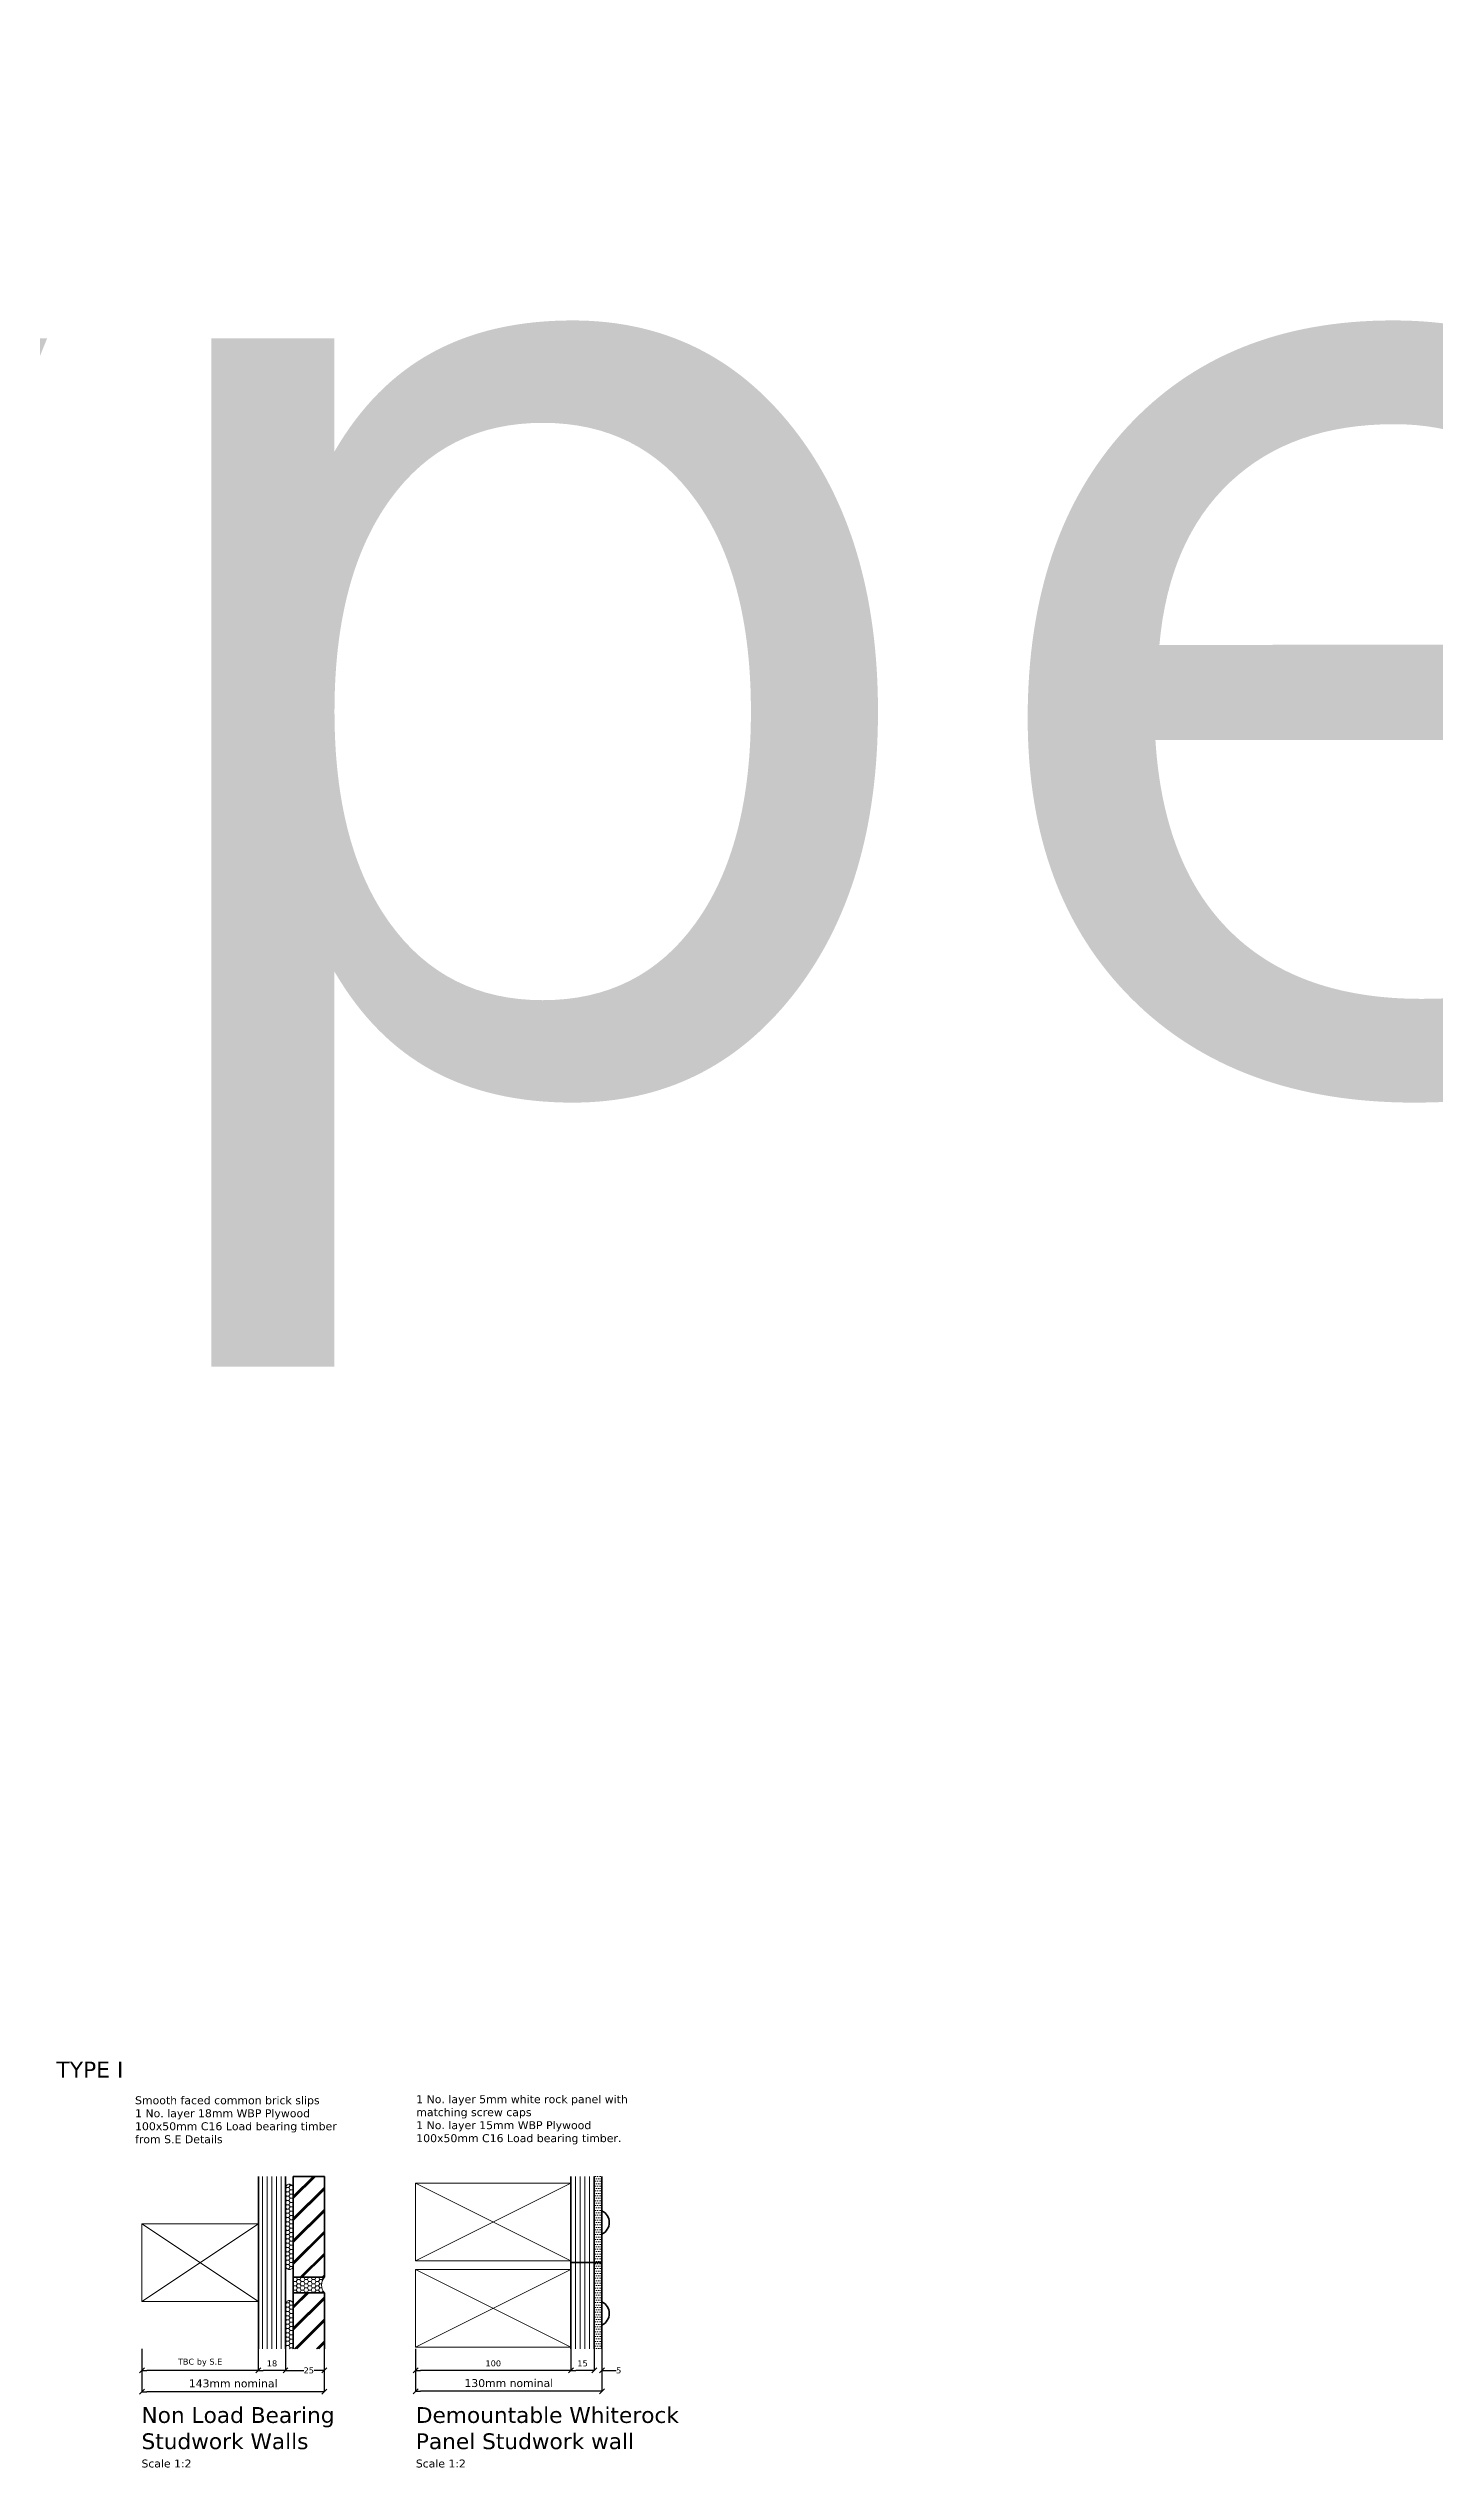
# Model space of a CAD drawing. Header units: millimetres. Extents: x -159872 to 386485, y -250577 to 158966.
# Drawn here: x -107139 to -106246, y 17027 to 18585 of the extents above; entities that cross this region are included whole.
import ezdxf

# ---------------------------------------------------------------- set-up
doc = ezdxf.new("R2010")
doc.units = ezdxf.units.MM
doc.header["$PDMODE"] = 1
doc.header["$PDSIZE"] = -2
doc.layers.get('0').update_dxf_attribs({"lineweight": 25})
for name, color, linetype, lineweight in [('LDS-dimensions-1-2', 251, 'Continuous', 9), ('LDS-hatch', 253, 'Continuous', 9), ('LDS-hatch_Hatch', 7, 'Continuous', 5), ('LDS-joinery general', 3, 'Continuous', 18), ('LDS-struct-new-walls', 6, 'Continuous', 35), ('LDS-text-1-2', 7, 'Continuous', 9), ('LDS-text-1-50', 7, 'Continuous', 9)]:
    doc.layers.add(name, color=color, linetype=linetype, lineweight=lineweight)
doc.styles.add('Verdana', font='Verdana.ttf')
doc.dimstyles.new('keane-1-2', dxfattribs={"dimtxt": 2.541058, "dimasz": 3.181201, "dimexe": 0.05, "dimexo": 0.05, "dimgap": 0.05, "dimtad": 1, "dimtih": 1, "dimtoh": 1, "dimdec": 0, "dimdsep": 46, "dimtxsty": 'Verdana', "dimblk": 'VW_SLASH-3', "dimblk1": 'VW_SLASH-3', "dimblk2": 'VW_SLASH-3', "dimcen": 0, "dimazin": 0, "dimtfac": 1, "dimtdec": 0, "dimtix": 1, "dimtofl": 0, "dimtmove": 0, "dimatfit": 0, "dimldrblk": 'VW_SLASH-3', "dimfxl": 1, "dimfrac": 2, "dimtolj": 1, "dimarcsym": 0})
pattern_1 = [(45, (-1779118.001, -4898816.16), (-7.071067812, 7.071067812), []), (45, (-1779117.276, -4898816.16), (-7.071067812, 7.071067812), []), (45, (-1779116.551, -4898816.16), (-7.071067812, 7.071067812), [])]
pattern_2 = [(0, (-1779118.0014, -4898816.1601), (2.38125, 1.3748153225), [1.5875, -3.175]), (120, (-1779118.0014, -4898816.1601), (-2.3812499948, 1.3748153315), [1.5875, -3.175]), (60, (-1779116.4139, -4898813.4105), (5.2e-09, 2.749630654), [1.5875, -3.175])]

# ---------------------------------------------------------------- blocks, each defined once
blk = doc.blocks.new('VW_SLASH-3')
at = {"color": 0, "linetype": 'ByBlock', "lineweight": -2, "transparency": 16777216}
blk.add_line((0, 0), (-1, 0), dxfattribs=at)
at = {"color": 0, "linetype": 'Continuous', "lineweight": 5, "transparency": 16777216, "flags": 128}
blk.add_lwpolyline([(0.5, 0.5), (-0.5, -0.5)], dxfattribs=at)
blk = doc.blocks.new('*D37')
at = {"layer": 'Defpoints', "color": 0}
for p in [(-107078.3, 17103.5), (-107003.3, 17103.5), (-107078.3, 17089.5)]:
    blk.add_point(p, dxfattribs=at)
at = {"layer": 'LDS-dimensions-1-2', "color": 0, "lineweight": -2}
for p, q in [((-107078.3, 17103.5), (-107078.3, 17089.5)), ((-107003.3, 17103.5), (-107003.3, 17089.5)), ((-107006.5, 17089.5), (-107075.1, 17089.5))]:
    blk.add_line(p, q, dxfattribs=at)
at = {"layer": 'LDS-dimensions-1-2', "color": 0, "lineweight": -2, "xscale": 3.181201171875, "yscale": 3.181201171875, "zscale": 3.181201171875, "rotation": 180}
blk.add_blockref('VW_SLASH-3', (-107078.3, 17089.5), dxfattribs=at)
at = {"layer": 'LDS-dimensions-1-2', "color": 0, "lineweight": -2, "xscale": 3.181201171875, "yscale": 3.181201171875, "zscale": 3.181201171875}
blk.add_blockref('VW_SLASH-3', (-107003.3, 17089.5), dxfattribs=at)
at = {"layer": 'LDS-dimensions-1-2', "color": 0, "insert": (-107040.8, 17094.6), "char_height": 3.838, "attachment_point": 5, "style": 'Verdana'}
blk.add_mtext('\\A1;TBC by S.E', dxfattribs=at)
blk = doc.blocks.new('*D38')
at = {"layer": 'Defpoints', "color": 0}
for p in [(-107078.3, 17103.5), (-106960.8, 17103.2), (-107078.3, 17075.8)]:
    blk.add_point(p, dxfattribs=at)
at = {"layer": 'LDS-dimensions-1-2', "color": 0, "lineweight": -2}
for p, q in [((-107078.3, 17103.5), (-107078.3, 17075.8)), ((-106960.8, 17103.2), (-106960.8, 17075.8)), ((-106964, 17075.8), (-107075.1, 17075.8))]:
    blk.add_line(p, q, dxfattribs=at)
at = {"layer": 'LDS-dimensions-1-2', "color": 0, "lineweight": -2, "xscale": 3.181201171875, "yscale": 3.181201171875, "zscale": 3.181201171875, "rotation": 180}
blk.add_blockref('VW_SLASH-3', (-107078.3, 17075.8), dxfattribs=at)
at = {"layer": 'LDS-dimensions-1-2', "color": 0, "lineweight": -2, "xscale": 3.181201171875, "yscale": 3.181201171875, "zscale": 3.181201171875}
blk.add_blockref('VW_SLASH-3', (-106960.8, 17075.8), dxfattribs=at)
at = {"layer": 'LDS-dimensions-1-2', "color": 0, "insert": (-107019.5, 17081.1), "char_height": 5.082, "attachment_point": 5, "style": 'Verdana'}
blk.add_mtext('\\A1;143mm nominal', dxfattribs=at)
blk = doc.blocks.new('*D39')
at = {"layer": 'Defpoints', "color": 0}
for p in [(-107003.3, 17103.5), (-106985.8, 17103.5), (-107003.3, 17089.5)]:
    blk.add_point(p, dxfattribs=at)
at = {"layer": 'LDS-dimensions-1-2', "color": 0, "lineweight": -2}
for p, q in [((-107003.3, 17103.5), (-107003.3, 17089.5)), ((-106985.8, 17103.5), (-106985.8, 17089.5)), ((-106989, 17089.5), (-107000.1, 17089.5))]:
    blk.add_line(p, q, dxfattribs=at)
at = {"layer": 'LDS-dimensions-1-2', "color": 0, "lineweight": -2, "xscale": 3.181201171875, "yscale": 3.181201171875, "zscale": 3.181201171875, "rotation": 180}
blk.add_blockref('VW_SLASH-3', (-107003.3, 17089.5), dxfattribs=at)
at = {"layer": 'LDS-dimensions-1-2', "color": 0, "lineweight": -2, "xscale": 3.181201171875, "yscale": 3.181201171875, "zscale": 3.181201171875}
blk.add_blockref('VW_SLASH-3', (-106985.8, 17089.5), dxfattribs=at)
at = {"layer": 'LDS-dimensions-1-2', "color": 0, "insert": (-106994.5, 17094), "char_height": 3.84, "attachment_point": 5, "style": 'Verdana'}
blk.add_mtext('\\A1;18', dxfattribs=at)
blk = doc.blocks.new('*D40')
at = {"layer": 'Defpoints', "color": 0}
for p in [(-106985.8, 17103.5), (-106960.8, 17103.5), (-106985.8, 17089.5)]:
    blk.add_point(p, dxfattribs=at)
at = {"layer": 'LDS-dimensions-1-2', "color": 0, "lineweight": -2}
for p, q in [((-106985.8, 17103.5), (-106985.8, 17089.5)), ((-106960.8, 17103.5), (-106960.8, 17089.5)), ((-106982.6, 17089.5), (-106974.1, 17089.5)), ((-106964, 17089.5), (-106967.4, 17089.5))]:
    blk.add_line(p, q, dxfattribs=at)
at = {"layer": 'LDS-dimensions-1-2', "color": 0, "lineweight": -2, "xscale": 3.181201171875, "yscale": 3.181201171875, "zscale": 3.181201171875, "rotation": 180}
blk.add_blockref('VW_SLASH-3', (-106985.8, 17089.5), dxfattribs=at)
at = {"layer": 'LDS-dimensions-1-2', "color": 0, "lineweight": -2, "xscale": 3.181201171875, "yscale": 3.181201171875, "zscale": 3.181201171875}
blk.add_blockref('VW_SLASH-3', (-106960.8, 17089.5), dxfattribs=at)
at = {"layer": 'LDS-dimensions-1-2', "color": 0, "insert": (-106970.8, 17089.5), "char_height": 3.84, "attachment_point": 5, "style": 'Verdana'}
blk.add_mtext('\\A1;25', dxfattribs=at)
blk = doc.blocks.new('*D41')
at = {"layer": 'Defpoints', "color": 0}
for p in [(-106902, 17103.5), (-106802, 17103.5), (-106902, 17089.5)]:
    blk.add_point(p, dxfattribs=at)
at = {"layer": 'LDS-dimensions-1-2', "color": 0, "lineweight": -2}
for p, q in [((-106902, 17103.5), (-106902, 17089.5)), ((-106802, 17103.5), (-106802, 17089.5)), ((-106805.2, 17089.5), (-106898.8, 17089.5))]:
    blk.add_line(p, q, dxfattribs=at)
at = {"layer": 'LDS-dimensions-1-2', "color": 0, "lineweight": -2, "xscale": 3.181201171875, "yscale": 3.181201171875, "zscale": 3.181201171875, "rotation": 180}
blk.add_blockref('VW_SLASH-3', (-106902, 17089.5), dxfattribs=at)
at = {"layer": 'LDS-dimensions-1-2', "color": 0, "lineweight": -2, "xscale": 3.181201171875, "yscale": 3.181201171875, "zscale": 3.181201171875}
blk.add_blockref('VW_SLASH-3', (-106802, 17089.5), dxfattribs=at)
at = {"layer": 'LDS-dimensions-1-2', "color": 0, "insert": (-106852, 17094), "char_height": 3.84, "attachment_point": 5, "style": 'Verdana'}
blk.add_mtext('\\A1;100', dxfattribs=at)
blk = doc.blocks.new('*D42')
at = {"layer": 'Defpoints', "color": 0}
for p in [(-106902, 17103.5), (-106782, 17103.5), (-106902, 17076.1)]:
    blk.add_point(p, dxfattribs=at)
at = {"layer": 'LDS-dimensions-1-2', "color": 0, "lineweight": -2}
for p, q in [((-106902, 17103.5), (-106902, 17076.1)), ((-106782, 17103.5), (-106782, 17076.1)), ((-106785.2, 17076.1), (-106898.8, 17076.1))]:
    blk.add_line(p, q, dxfattribs=at)
at = {"layer": 'LDS-dimensions-1-2', "color": 0, "lineweight": -2, "xscale": 3.181201171875, "yscale": 3.181201171875, "zscale": 3.181201171875, "rotation": 180}
blk.add_blockref('VW_SLASH-3', (-106902, 17076.1), dxfattribs=at)
at = {"layer": 'LDS-dimensions-1-2', "color": 0, "lineweight": -2, "xscale": 3.181201171875, "yscale": 3.181201171875, "zscale": 3.181201171875}
blk.add_blockref('VW_SLASH-3', (-106782, 17076.1), dxfattribs=at)
at = {"layer": 'LDS-dimensions-1-2', "color": 0, "insert": (-106842, 17081.3), "char_height": 5.082, "attachment_point": 5, "style": 'Verdana'}
blk.add_mtext('\\A1;130mm nominal', dxfattribs=at)
blk = doc.blocks.new('*D43')
at = {"layer": 'Defpoints', "color": 0}
for p in [(-106802, 17103.5), (-106787, 17103.5), (-106802, 17089.5)]:
    blk.add_point(p, dxfattribs=at)
at = {"layer": 'LDS-dimensions-1-2', "color": 0, "lineweight": -2}
for p, q in [((-106802, 17103.5), (-106802, 17089.5)), ((-106787, 17103.5), (-106787, 17089.5)), ((-106790.2, 17089.5), (-106798.8, 17089.5))]:
    blk.add_line(p, q, dxfattribs=at)
at = {"layer": 'LDS-dimensions-1-2', "color": 0, "lineweight": -2, "xscale": 3.181201171875, "yscale": 3.181201171875, "zscale": 3.181201171875, "rotation": 180}
blk.add_blockref('VW_SLASH-3', (-106802, 17089.5), dxfattribs=at)
at = {"layer": 'LDS-dimensions-1-2', "color": 0, "lineweight": -2, "xscale": 3.181201171875, "yscale": 3.181201171875, "zscale": 3.181201171875}
blk.add_blockref('VW_SLASH-3', (-106787, 17089.5), dxfattribs=at)
at = {"layer": 'LDS-dimensions-1-2', "color": 0, "insert": (-106794.5, 17094), "char_height": 3.84, "attachment_point": 5, "style": 'Verdana'}
blk.add_mtext('\\A1;15', dxfattribs=at)
blk = doc.blocks.new('*D44')
at = {"layer": 'Defpoints', "color": 0}
for p in [(-106787, 17103.5), (-106782, 17103.5), (-106787, 17089.5)]:
    blk.add_point(p, dxfattribs=at)
at = {"layer": 'LDS-dimensions-1-2', "color": 0, "lineweight": -2}
for p, q in [((-106787, 17103.5), (-106787, 17089.5)), ((-106782, 17103.5), (-106782, 17089.5)), ((-106790.2, 17089.5), (-106793.4, 17089.5)), ((-106782, 17089.5), (-106772.9, 17089.5)), ((-106778.8, 17089.5), (-106775.6, 17089.5))]:
    blk.add_line(p, q, dxfattribs=at)
at = {"layer": 'LDS-dimensions-1-2', "color": 0, "lineweight": -2, "xscale": 3.181201171875, "yscale": 3.181201171875, "zscale": 3.181201171875}
blk.add_blockref('VW_SLASH-3', (-106787, 17089.5), dxfattribs=at)
at = {"layer": 'LDS-dimensions-1-2', "color": 0, "lineweight": -2, "xscale": 3.181201171875, "yscale": 3.181201171875, "zscale": 3.181201171875, "rotation": 180}
blk.add_blockref('VW_SLASH-3', (-106782, 17089.5), dxfattribs=at)
at = {"layer": 'LDS-dimensions-1-2', "color": 0, "insert": (-106771.2, 17089.5), "char_height": 3.84, "attachment_point": 5, "style": 'Verdana'}
blk.add_mtext('\\A1;5', dxfattribs=at)

msp = doc.modelspace()

# ---------------------------------------------------------------- hatches: boundary and pattern name
at = {"layer": 'LDS-hatch_Hatch', "linetype": 'Continuous', "lineweight": 9}
h = msp.add_hatch(dxfattribs=at)
h.set_pattern_fill('HONEY_2', color=252, style=0, pattern_type=2)
h.set_pattern_definition(pattern_2)
edge = h.paths.add_edge_path()
edge.add_arc((-106983.28335, 17206.98495), 2.5, 0, 90)
edge.add_arc((-106983.28335, 17206.98495), 2.5, 90, 180)
edge.add_line((-106985.78335, 17206.98495), (-106985.78335, 17156.98495))
edge.add_arc((-106983.28335, 17156.98495), 2.5, 180, 270)
edge.add_arc((-106983.28335, 17156.98495), 2.5, 270, 360)
edge.add_line((-106980.78335, 17156.98495), (-106980.78335, 17206.98495))
h = msp.add_hatch(dxfattribs=at)
h.set_pattern_fill('JIS_RC_10', color=253, style=0, pattern_type=2)
h.set_pattern_definition(pattern_1)
h.paths.add_polyline_path([(-106980.78335, 17149.48495), (-106960.78335, 17149.48495), (-106960.78335, 17214.48495), (-106980.78335, 17214.48495)])
h = msp.add_hatch(dxfattribs=at)
h.set_pattern_fill('DOTS', color=253, style=0, pattern_type=2)
h.set_pattern_definition([(180, (122858.9752, -93076.1713), (-0.78125, 1.5625), [0.01, -1.5525])])
h.paths.add_polyline_path([(-106786.99937, 17214.48495), (-106781.99937, 17214.48495), (-106781.99937, 17103.50152), (-106786.99937, 17103.50152)])
h = msp.add_hatch(dxfattribs=at)
h.set_pattern_fill('HONEY_2', color=252, style=0, pattern_type=2)
h.set_pattern_definition(pattern_2)
edge = h.paths.add_edge_path()
edge.add_line((-106960.78335, 17149.48495), (-106980.78335, 17149.48495))
edge.add_line((-106980.78335, 17149.48495), (-106980.78335, 17139.48495))
edge.add_line((-106980.78335, 17139.48495), (-106960.78335, 17139.48495))
edge.add_arc((-106954.65894, 17144.48495), 7.90622, 140.7715982, 219.22840178, ccw=False)
h = msp.add_hatch(dxfattribs=at)
h.set_pattern_fill('HONEY_2', color=252, style=0, pattern_type=2)
h.set_pattern_definition(pattern_2)
edge = h.paths.add_edge_path()
edge.add_arc((-106983.28335, 17131.98495), 2.5, 0, 90)
edge.add_arc((-106983.28335, 17131.98495), 2.5, 90, 180)
edge.add_line((-106985.78335, 17131.98495), (-106985.78335, 17103.50152))
edge.add_line((-106985.78335, 17103.50152), (-106980.78335, 17103.50152))
edge.add_line((-106980.78335, 17103.50152), (-106980.78335, 17131.98495))
h = msp.add_hatch(dxfattribs=at)
h.set_pattern_fill('JIS_RC_10', color=253, style=0, pattern_type=2)
h.set_pattern_definition(pattern_1)
h.paths.add_polyline_path([(-106960.78335, 17139.48495), (-106980.78335, 17139.48495), (-106980.78335, 17103.50152), (-106960.78335, 17103.50152)])

# ---------------------------------------------------------------- linework, layer by layer
at = {"layer": 'LDS-hatch'}
msp.add_line((-106985.78335, 17131.98495), (-106985.78335, 17103.50152), dxfattribs=at)
at = {"layer": 'LDS-hatch', "flags": 128}
for points in [[(-106985.78335, 17206.98495), (-106985.78335, 17156.98495, 0.4142135624), (-106983.28335, 17154.48495, 0.4142135624), (-106980.78335, 17156.98495), (-106980.78335, 17206.98495, 0.4142135624), (-106983.28335, 17209.48495, 0.4142135624), (-106985.78335, 17206.98495)], [(-106980.78335, 17103.50152), (-106980.78335, 17131.98495, 0.4142135624), (-106983.28335, 17134.48495, 0.4142135624), (-106985.78335, 17131.98495)]]:
    msp.add_lwpolyline(points, format="xyb", dxfattribs=at)
at = {"layer": 'LDS-hatch'}
msp.add_arc((-106954.65894, 17144.48495), 7.90622, 140.77159821, 219.22840179, dxfattribs=at)
at = {"layer": 'LDS-joinery general', "color": 8, "lineweight": 9}
for p, q in [((-106801.99937, 17210.07869), (-106901.99937, 17160.07869)), ((-106901.99937, 17210.07869), (-106801.99937, 17160.07869)), ((-107003.28335, 17183.99324), (-107078.28335, 17133.99324)), ((-107078.28335, 17183.99324), (-107003.28335, 17133.99324)), ((-106801.99937, 17154.40621), (-106901.99937, 17104.40621)), ((-106901.99937, 17154.40621), (-106801.99937, 17104.40621))]:
    msp.add_line(p, q, dxfattribs=at)
at = {"layer": 'LDS-joinery general', "flags": 128}
for points in [[(-106901.99937, 17160.07869), (-106801.99937, 17160.07869), (-106801.99937, 17210.07869), (-106901.99937, 17210.07869)], [(-107078.28335, 17133.99324), (-107003.28335, 17133.99324), (-107003.28335, 17183.99324), (-107078.28335, 17183.99324)], [(-106901.99937, 17104.40621), (-106801.99937, 17104.40621), (-106801.99937, 17154.40621), (-106901.99937, 17154.40621)]]:
    msp.add_lwpolyline(points, close=True, dxfattribs=at)
at = {"layer": 'LDS-struct-new-walls', "color": 1, "lineweight": 35}
for p, q in [((-107003.28335, 17103.50152), (-107003.28335, 17214.48495)), ((-106985.78335, 17103.50152), (-106985.78335, 17214.48495)), ((-106980.78335, 17103.50152), (-106980.78335, 17214.48495)), ((-106980.78335, 17214.48495), (-106960.78335, 17214.48495)), ((-106960.78335, 17149.48495), (-106960.78335, 17214.48495)), ((-106801.99937, 17103.50152), (-106801.99937, 17214.48495)), ((-106786.99937, 17103.50152), (-106786.99937, 17214.48495)), ((-106781.99937, 17103.50152), (-106781.99937, 17214.48495)), ((-106801.99937, 17158.99324), (-106781.99937, 17158.99324)), ((-106980.78335, 17149.48495), (-106960.78335, 17149.48495)), ((-106980.78335, 17139.48495), (-106960.78335, 17139.48495)), ((-106960.78335, 17103.50152), (-106960.78335, 17139.48495))]:
    msp.add_line(p, q, dxfattribs=at)
at = {"layer": 'LDS-struct-new-walls', "color": 9, "lineweight": 9}
for p, q in [((-107000.53335, 17103.50152), (-107000.53335, 17214.48495)), ((-106997.53335, 17103.50152), (-106997.53335, 17214.48495)), ((-106994.53335, 17103.50152), (-106994.53335, 17214.48495)), ((-106991.53335, 17103.50152), (-106991.53335, 17214.48495)), ((-106988.53335, 17103.50152), (-106988.53335, 17214.48495)), ((-106798.99937, 17103.50152), (-106798.99937, 17214.48495)), ((-106795.99937, 17103.50152), (-106795.99937, 17214.48495)), ((-106792.99937, 17103.50152), (-106792.99937, 17214.48495)), ((-106789.99937, 17103.50152), (-106789.99937, 17214.48495))]:
    msp.add_line(p, q, dxfattribs=at)
at = {"layer": 'LDS-struct-new-walls', "color": 1, "lineweight": 35}
for centre in [(-106785.5889, 17184.82552), (-106785.5889, 17126.19929)]:
    msp.add_arc(centre, 8.31473, 295.57595389, 64.42404611, dxfattribs=at)

# ---------------------------------------------------------------- texts
at = {"layer": 'LDS-text-1-2', "color": 7, "attachment_point": 4, "style": 'Verdana'}
for s, insert, char_height, width, line_spacing_factor in [('TYPE I ', (-107133.3273, 17283.27964), 10.23423, 70, 0.490519), ('Smooth faced common brick slips\\P1 No. layer 18mm WBP Plywood\\P100x50mm C16 Load bearing timber from S.E Details ', (-107082.7055, 17250.91815), 5.1171152, 130.568544, 0.981037), ('1 No. layer 5mm white rock panel with matching screw caps\\P1 No. layer 15mm WBP Plywood\\P100x50mm C16 Load bearing timber.', (-106901.6095, 17250.91815), 5.1171152, 146.2930235, 0.981037), ('{\\H2x;Non Load Bearing \\PStudwork Walls\\P}Scale 1:2', (-107078.54769, 17046.37809), 5.0821168, 186.713647, 0.996734), ('{\\H2x;Demountable Whiterock Panel Studwork wall\\P}Scale 1:2', (-106901.84826, 17046.37809), 5.0821168, 172.2256822, 0.996734)]:
    msp.add_mtext(s, dxfattribs=dict(at, insert=insert, char_height=char_height, width=width, line_spacing_factor=line_spacing_factor))
at = {"layer": 'LDS-text-1-50', "color": 7, "transparency": 33554687, "insert": (-110340.1053, 18558.19139), "char_height": 639.639395, "attachment_point": 1, "line_spacing_factor": 1.009027, "style": 'Verdana'}
msp.add_mtext('Wall Types', dxfattribs=at)

# ---------------------------------------------------------------- dimensions: what is measured, and where the dimension line sits
at = {"layer": 'LDS-dimensions-1-2', "color": 251}
for base, p1, p2, text, override, picture, middle in [((-107078.28335, 17089.51545), (-107003.28335, 17103.50152), (-107078.28335, 17103.50152), 'TBC by S.E', {"dimtxt": 3.837836, "dimgap": 2.5, "dimtih": 0, "dimtoh": 0, "dimpost": '<>', "dimtxsty": 'Verdana', "dimtmove": 2}, '*D37', (-107040.78335, 17094.55167)), ((-107078.28335, 17075.84489), (-106960.78335, 17103.21355), (-107078.28335, 17103.50152), '143mm nominal', {"dimtxt": 5.082117, "dimgap": 2.5, "dimtih": 0, "dimtoh": 0, "dimpost": '<>', "dimtxsty": 'Verdana', "dimtmove": 2}, '*D38', (-107019.53335, 17081.05319)), ((-106901.99937, 17076.13285), (-106781.99937, 17103.50152), (-106901.99937, 17103.50152), '130mm nominal', {"dimtxt": 5.082117, "dimgap": 2.5, "dimtih": 0, "dimtoh": 0, "dimpost": '<>', "dimtxsty": 'Verdana', "dimtmove": 2}, '*D42', (-106841.99937, 17081.34116))]:
    dim = msp.add_linear_dim(base=base, p1=p1, p2=p2, text=text, dimstyle='keane-1-2', override=override, dxfattribs=at)
    dim.commit()
    dim.dimension.update_dxf_attribs({"geometry": picture, "text_midpoint": middle})
for base, p1, p2, picture, middle in [((-107003.2833456412, 17089.5154469348), (-106985.7833456412, 17103.5015201363), (-107003.2833456412, 17103.5015201363), '*D39', (-106994.5333456412, 17094.0219987247)), ((-106901.99937, 17089.51545), (-106801.99937, 17103.50152), (-106901.99937, 17103.50152), '*D41', (-106851.99937, 17094.01298)), ((-106801.99937, 17089.51545), (-106786.99937, 17103.50152), (-106801.99937, 17103.50152), '*D43', (-106794.49937, 17093.98076))]:
    dim = msp.add_linear_dim(base=base, p1=p1, p2=p2, dimstyle='keane-1-2', override={"dimtxt": 3.837836, "dimgap": 2.5, "dimtih": 0, "dimtoh": 0, "dimpost": '<>', "dimtxsty": 'Verdana', "dimtmove": 2}, dxfattribs=at)
    dim.commit()
    dim.dimension.update_dxf_attribs({"geometry": picture, "text_midpoint": middle})
dim = msp.add_linear_dim(base=(-106985.78335, 17089.51545), p1=(-106960.78335, 17103.50152), p2=(-106985.78335, 17103.50152), dimstyle='keane-1-2', override={"dimtxt": 3.837836, "dimgap": 0.396875, "dimtad": 0, "dimtih": 0, "dimtoh": 0, "dimpost": '<>', "dimtxsty": 'Verdana'}, dxfattribs=at)
dim.commit()
dim.dimension.update_dxf_attribs({"geometry": '*D40', "text_midpoint": (-106970.78335, 17089.51545), "dimtype": 160})
dim = msp.add_linear_dim(base=(-106786.99937, 17089.51545), p1=(-106781.99937, 17103.50152), p2=(-106786.99937, 17103.50152), text='5', dimstyle='keane-1-2', override={"dimtxt": 3.837836, "dimgap": 0.396875, "dimtad": 0, "dimtih": 0, "dimtoh": 0, "dimpost": '<>', "dimtxsty": 'Verdana', "dimtix": 0}, dxfattribs=at)
dim.commit()
dim.dimension.update_dxf_attribs({"geometry": '*D44', "text_midpoint": (-106771.20464, 17089.51545), "dimtype": 160})

doc.saveas('drawing.dxf')
